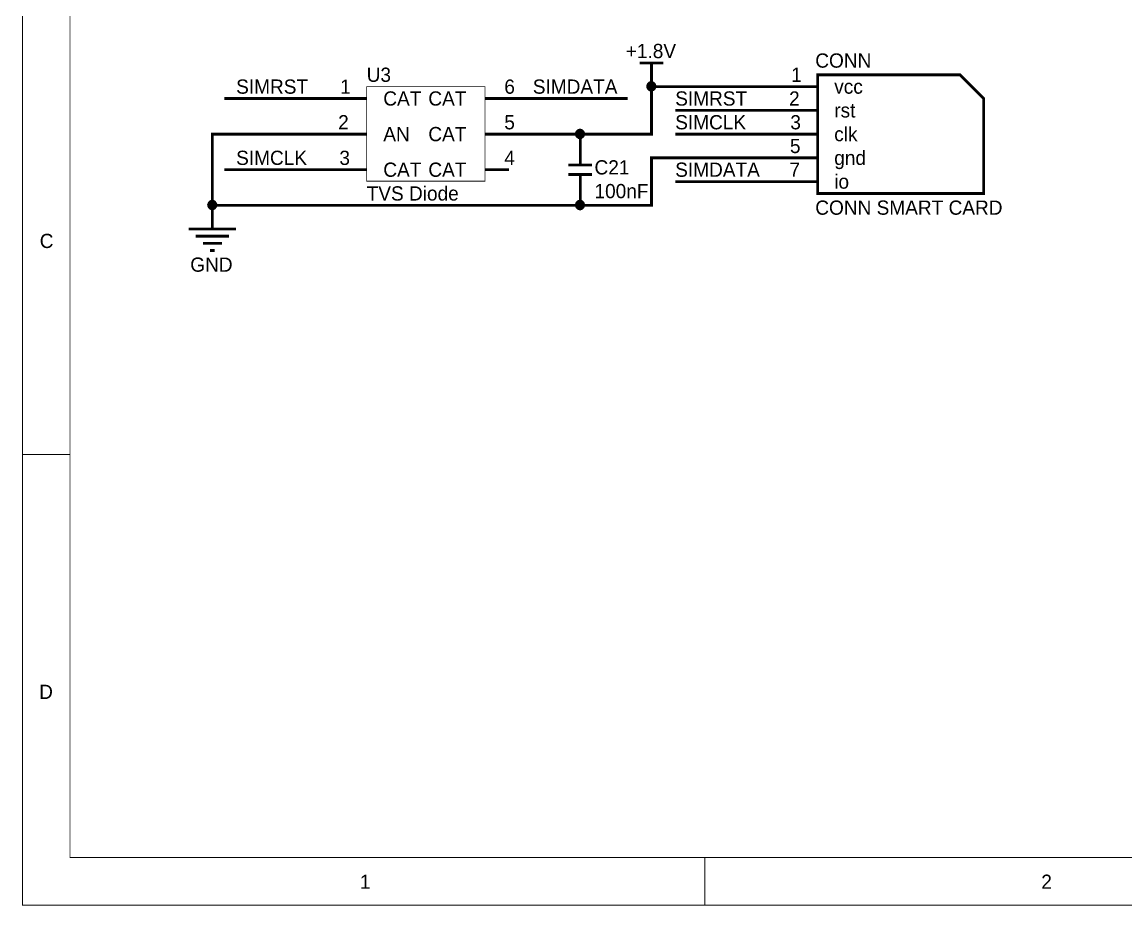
# Model space of a CAD drawing. Extents: x 0 to 292, y 0 to 193.
# Drawn here: x 0 to 118.1, y 0 to 94.5 of the extents above; entities that cross this region are included whole.
import ezdxf

# ---------------------------------------------------------------- set-up
doc = ezdxf.new("R2010")
doc.units = 0
doc.layers.add('SHEET', color=255, linetype='CONTINUOUS')

msp = doc.modelspace()

# ---------------------------------------------------------------- linework, layer by layer
at = {"layer": 'SHEET'}
for points, const_width in [([(0, 193.04), (292.06, 193.04), (292.06, 0.04), (0, 0.04), (0, 193.04)], 0.0991), ([(5.08, 187.96), (286.98, 187.96), (286.98, 5.12), (5.08, 5.12), (5.08, 187.96)], 0.0991), ([(66.04, 90.17), (68.58, 90.17)], 0.3), ([(67.31, 87.63), (67.31, 90.17)], 0.3), ([(36.83, 87.63), (49.49, 87.63), (49.49, 77.51), (36.83, 77.51), (36.83, 87.63)], 0.0991), ([(82.55, 87.63), (67.31, 87.63), (67.31, 82.55), (59.69, 82.55), (52.07, 82.55)], 0.3), ([(85.09, 87.63), (82.55, 87.63)], 0.3), ([(34.29, 86.36), (21.59, 86.36)], 0.3), ([(36.83, 86.36), (34.29, 86.36)], 0.3), ([(49.53, 86.36), (52.07, 86.36)], 0.3), ([(64.77, 86.36), (52.07, 86.36)], 0.3), ([(82.55, 85.09), (69.85, 85.09)], 0.3), ([(85.09, 85.09), (82.55, 85.09)], 0.3), ([(82.55, 80.01), (67.31, 80.01), (67.31, 74.93), (59.69, 74.93), (20.32, 74.93), (20.32, 82.55), (34.29, 82.55)], 0.3), ([(36.83, 82.55), (34.29, 82.55)], 0.3), ([(49.53, 82.55), (52.07, 82.55)], 0.3), ([(59.69, 80.01), (59.69, 82.55)], 0.3), ([(82.55, 82.55), (69.85, 82.55)], 0.3), ([(85.09, 82.55), (82.55, 82.55)], 0.3), ([(58.42, 79.25), (60.96, 79.25)], 0.3), ([(59.69, 80.01), (59.69, 79.25)], 0.3), ([(85.09, 80.01), (82.55, 80.01)], 0.3), ([(34.29, 78.74), (21.59, 78.74)], 0.3), ([(36.83, 78.74), (34.29, 78.74)], 0.3), ([(49.53, 78.74), (52.07, 78.74)], 0.3), ([(59.69, 78.23), (58.42, 78.23)], 0.3), ([(59.69, 77.47), (59.69, 78.23)], 0.3), ([(59.69, 78.23), (60.96, 78.23)], 0.3), ([(59.69, 77.47), (59.69, 74.93)], 0.3), ([(82.55, 77.47), (69.85, 77.47)], 0.3), ([(85.09, 77.47), (82.55, 77.47)], 0.3), ([(20.32, 74.93), (20.32, 72.39)], 0.3), ([(17.78, 72.39), (22.86, 72.39)], 0.3), ([(18.54, 71.63), (22.1, 71.63)], 0.3), ([(19.3, 70.87), (21.34, 70.87)], 0.3), ([(20.07, 70.1), (20.57, 70.1)], 0.3), ([(5.08, 48.26), (0, 48.26)], 0.0991), ([(73.02, 5.08), (73.02, 0)], 0.0991)]:
    msp.add_lwpolyline(points, dxfattribs=dict(at, const_width=const_width))
at = {"layer": 'SHEET', "const_width": 0.3}
for points in [[(102.87, 86.36), (102.87, 76.2), (85.09, 76.2), (85.09, 88.9), (100.33, 88.9), (102.87, 86.36)], [(85.09, 76.2), (85.09, 88.9), (100.33, 88.9), (102.87, 86.36), (102.87, 76.2), (85.09, 76.2)]]:
    msp.add_lwpolyline(points, close=True, dxfattribs=at)
at = {"layer": 'SHEET', "const_width": 0.508}
for points in [[(67.06, 87.63, 1), (67.56, 87.63, 1)], [(59.44, 82.55, 1), (59.94, 82.55, 1)], [(20.07, 74.93, 1), (20.57, 74.93, 1)], [(59.44, 74.93, 1), (59.94, 74.93, 1)]]:
    msp.add_lwpolyline(points, format="xyb", close=True, dxfattribs=at)
at = {"layer": 'SHEET'}
for points in [[(67.29, 88.14), (67.19, 88.13), (67.1, 88.1), (67.02, 88.06), (66.95, 88), (66.88, 87.92), (66.84, 87.84), (66.81, 87.75), (66.8, 87.65), (66.81, 87.56), (66.84, 87.46), (66.88, 87.38), (66.95, 87.31), (67.02, 87.25), (67.1, 87.2), (67.19, 87.17), (67.29, 87.16), (67.38, 87.17), (67.47, 87.2), (67.56, 87.25), (67.63, 87.31), (67.69, 87.38), (67.74, 87.46), (67.77, 87.56), (67.77, 87.65), (67.77, 87.75), (67.74, 87.84), (67.69, 87.92), (67.63, 88), (67.56, 88.06), (67.47, 88.1), (67.38, 88.13)], [(67.29, 88.14), (67.19, 88.13), (67.1, 88.1), (67.02, 88.06), (66.95, 88), (66.88, 87.92), (66.84, 87.84), (66.81, 87.75), (66.8, 87.65), (66.81, 87.56), (66.84, 87.46), (66.88, 87.38), (66.95, 87.31), (67.02, 87.25), (67.1, 87.2), (67.19, 87.17), (67.29, 87.16), (67.38, 87.17), (67.47, 87.2), (67.56, 87.25), (67.63, 87.31), (67.69, 87.38), (67.74, 87.46), (67.77, 87.56), (67.77, 87.65), (67.77, 87.75), (67.74, 87.84), (67.69, 87.92), (67.63, 88), (67.56, 88.06), (67.47, 88.1), (67.38, 88.13)], [(67.29, 88.14), (67.19, 88.13), (67.1, 88.1), (67.02, 88.06), (66.95, 88), (66.88, 87.92), (66.84, 87.84), (66.81, 87.75), (66.8, 87.65), (66.81, 87.56), (66.84, 87.46), (66.88, 87.38), (66.95, 87.31), (67.02, 87.25), (67.1, 87.2), (67.19, 87.17), (67.29, 87.16), (67.38, 87.17), (67.47, 87.2), (67.56, 87.25), (67.63, 87.31), (67.69, 87.38), (67.74, 87.46), (67.77, 87.56), (67.77, 87.65), (67.77, 87.75), (67.74, 87.84), (67.69, 87.92), (67.63, 88), (67.56, 88.06), (67.47, 88.1), (67.38, 88.13)], [(67.29, 88.14), (67.19, 88.13), (67.1, 88.1), (67.02, 88.06), (66.95, 88), (66.88, 87.92), (66.84, 87.84), (66.81, 87.75), (66.8, 87.65), (66.81, 87.56), (66.84, 87.46), (66.88, 87.38), (66.95, 87.31), (67.02, 87.25), (67.1, 87.2), (67.19, 87.17), (67.29, 87.16), (67.38, 87.17), (67.47, 87.2), (67.56, 87.25), (67.63, 87.31), (67.69, 87.38), (67.74, 87.46), (67.77, 87.56), (67.77, 87.65), (67.77, 87.75), (67.74, 87.84), (67.69, 87.92), (67.63, 88), (67.56, 88.06), (67.47, 88.1), (67.38, 88.13)], [(60.16, 82.57), (60.15, 82.67), (60.12, 82.76), (60.07, 82.84), (60.01, 82.91), (59.94, 82.97), (59.86, 83.02), (59.76, 83.05), (59.67, 83.06), (59.57, 83.05), (59.48, 83.02), (59.4, 82.97), (59.33, 82.91), (59.26, 82.84), (59.22, 82.76), (59.19, 82.67), (59.18, 82.57), (59.19, 82.48), (59.22, 82.38), (59.26, 82.3), (59.33, 82.23), (59.4, 82.17), (59.48, 82.12), (59.57, 82.09), (59.67, 82.08), (59.76, 82.09), (59.86, 82.12), (59.94, 82.17), (60.01, 82.23), (60.07, 82.3), (60.12, 82.38), (60.15, 82.48)], [(60.16, 82.57), (60.15, 82.67), (60.12, 82.76), (60.07, 82.84), (60.01, 82.91), (59.94, 82.97), (59.86, 83.02), (59.76, 83.05), (59.67, 83.06), (59.57, 83.05), (59.48, 83.02), (59.4, 82.97), (59.33, 82.91), (59.26, 82.84), (59.22, 82.76), (59.19, 82.67), (59.18, 82.57), (59.19, 82.48), (59.22, 82.38), (59.26, 82.3), (59.33, 82.23), (59.4, 82.17), (59.48, 82.12), (59.57, 82.09), (59.67, 82.08), (59.76, 82.09), (59.86, 82.12), (59.94, 82.17), (60.01, 82.23), (60.07, 82.3), (60.12, 82.38), (60.15, 82.48)], [(60.16, 82.57), (60.15, 82.67), (60.12, 82.76), (60.07, 82.84), (60.01, 82.91), (59.94, 82.97), (59.86, 83.02), (59.76, 83.05), (59.67, 83.06), (59.57, 83.05), (59.48, 83.02), (59.4, 82.97), (59.33, 82.91), (59.26, 82.84), (59.22, 82.76), (59.19, 82.67), (59.18, 82.57), (59.19, 82.48), (59.22, 82.38), (59.26, 82.3), (59.33, 82.23), (59.4, 82.17), (59.48, 82.12), (59.57, 82.09), (59.67, 82.08), (59.76, 82.09), (59.86, 82.12), (59.94, 82.17), (60.01, 82.23), (60.07, 82.3), (60.12, 82.38), (60.15, 82.48)], [(60.16, 82.57), (60.15, 82.67), (60.12, 82.76), (60.07, 82.84), (60.01, 82.91), (59.94, 82.97), (59.86, 83.02), (59.76, 83.05), (59.67, 83.06), (59.57, 83.05), (59.48, 83.02), (59.4, 82.97), (59.33, 82.91), (59.26, 82.84), (59.22, 82.76), (59.19, 82.67), (59.18, 82.57), (59.19, 82.48), (59.22, 82.38), (59.26, 82.3), (59.33, 82.23), (59.4, 82.17), (59.48, 82.12), (59.57, 82.09), (59.67, 82.08), (59.76, 82.09), (59.86, 82.12), (59.94, 82.17), (60.01, 82.23), (60.07, 82.3), (60.12, 82.38), (60.15, 82.48)], [(60.16, 82.57), (60.15, 82.67), (60.12, 82.76), (60.07, 82.84), (60.01, 82.91), (59.94, 82.97), (59.86, 83.02), (59.76, 83.05), (59.67, 83.06), (59.57, 83.05), (59.48, 83.02), (59.4, 82.97), (59.33, 82.91), (59.26, 82.84), (59.22, 82.76), (59.19, 82.67), (59.18, 82.57), (59.19, 82.48), (59.22, 82.38), (59.26, 82.3), (59.33, 82.23), (59.4, 82.17), (59.48, 82.12), (59.57, 82.09), (59.67, 82.08), (59.76, 82.09), (59.86, 82.12), (59.94, 82.17), (60.01, 82.23), (60.07, 82.3), (60.12, 82.38), (60.15, 82.48)], [(20.3, 75.44), (20.2, 75.43), (20.11, 75.4), (20.03, 75.36), (19.96, 75.3), (19.9, 75.22), (19.85, 75.14), (19.82, 75.05), (19.81, 74.95), (19.82, 74.86), (19.85, 74.76), (19.9, 74.68), (19.96, 74.61), (20.03, 74.55), (20.11, 74.5), (20.2, 74.47), (20.3, 74.46), (20.39, 74.47), (20.48, 74.5), (20.57, 74.55), (20.64, 74.61), (20.7, 74.68), (20.75, 74.76), (20.78, 74.86), (20.78, 74.95), (20.78, 75.05), (20.75, 75.14), (20.7, 75.22), (20.64, 75.3), (20.57, 75.36), (20.48, 75.4), (20.39, 75.43)], [(20.3, 75.44), (20.2, 75.43), (20.11, 75.4), (20.03, 75.36), (19.96, 75.3), (19.9, 75.22), (19.85, 75.14), (19.82, 75.05), (19.81, 74.95), (19.82, 74.86), (19.85, 74.76), (19.9, 74.68), (19.96, 74.61), (20.03, 74.55), (20.11, 74.5), (20.2, 74.47), (20.3, 74.46), (20.39, 74.47), (20.48, 74.5), (20.57, 74.55), (20.64, 74.61), (20.7, 74.68), (20.75, 74.76), (20.78, 74.86), (20.78, 74.95), (20.78, 75.05), (20.75, 75.14), (20.7, 75.22), (20.64, 75.3), (20.57, 75.36), (20.48, 75.4), (20.39, 75.43)], [(20.3, 75.44), (20.2, 75.43), (20.11, 75.4), (20.03, 75.36), (19.96, 75.3), (19.9, 75.22), (19.85, 75.14), (19.82, 75.05), (19.81, 74.95), (19.82, 74.86), (19.85, 74.76), (19.9, 74.68), (19.96, 74.61), (20.03, 74.55), (20.11, 74.5), (20.2, 74.47), (20.3, 74.46), (20.39, 74.47), (20.48, 74.5), (20.57, 74.55), (20.64, 74.61), (20.7, 74.68), (20.75, 74.76), (20.78, 74.86), (20.78, 74.95), (20.78, 75.05), (20.75, 75.14), (20.7, 75.22), (20.64, 75.3), (20.57, 75.36), (20.48, 75.4), (20.39, 75.43)], [(20.3, 75.44), (20.2, 75.43), (20.11, 75.4), (20.03, 75.36), (19.96, 75.3), (19.9, 75.22), (19.85, 75.14), (19.82, 75.05), (19.81, 74.95), (19.82, 74.86), (19.85, 74.76), (19.9, 74.68), (19.96, 74.61), (20.03, 74.55), (20.11, 74.5), (20.2, 74.47), (20.3, 74.46), (20.39, 74.47), (20.48, 74.5), (20.57, 74.55), (20.64, 74.61), (20.7, 74.68), (20.75, 74.76), (20.78, 74.86), (20.78, 74.95), (20.78, 75.05), (20.75, 75.14), (20.7, 75.22), (20.64, 75.3), (20.57, 75.36), (20.48, 75.4), (20.39, 75.43)], [(59.67, 75.44), (59.57, 75.43), (59.48, 75.4), (59.4, 75.36), (59.33, 75.3), (59.26, 75.22), (59.22, 75.14), (59.19, 75.05), (59.18, 74.95), (59.19, 74.86), (59.22, 74.76), (59.26, 74.68), (59.33, 74.61), (59.4, 74.55), (59.48, 74.5), (59.57, 74.47), (59.67, 74.46), (59.76, 74.47), (59.86, 74.5), (59.94, 74.55), (60.01, 74.61), (60.07, 74.68), (60.12, 74.76), (60.15, 74.86), (60.16, 74.95), (60.15, 75.05), (60.12, 75.14), (60.07, 75.22), (60.01, 75.3), (59.94, 75.36), (59.86, 75.4), (59.76, 75.43)], [(59.67, 75.44), (59.57, 75.43), (59.48, 75.4), (59.4, 75.36), (59.33, 75.3), (59.26, 75.22), (59.22, 75.14), (59.19, 75.05), (59.18, 74.95), (59.19, 74.86), (59.22, 74.76), (59.26, 74.68), (59.33, 74.61), (59.4, 74.55), (59.48, 74.5), (59.57, 74.47), (59.67, 74.46), (59.76, 74.47), (59.86, 74.5), (59.94, 74.55), (60.01, 74.61), (60.07, 74.68), (60.12, 74.76), (60.15, 74.86), (60.16, 74.95), (60.15, 75.05), (60.12, 75.14), (60.07, 75.22), (60.01, 75.3), (59.94, 75.36), (59.86, 75.4), (59.76, 75.43)], [(59.67, 75.44), (59.57, 75.43), (59.48, 75.4), (59.4, 75.36), (59.33, 75.3), (59.26, 75.22), (59.22, 75.14), (59.19, 75.05), (59.18, 74.95), (59.19, 74.86), (59.22, 74.76), (59.26, 74.68), (59.33, 74.61), (59.4, 74.55), (59.48, 74.5), (59.57, 74.47), (59.67, 74.46), (59.76, 74.47), (59.86, 74.5), (59.94, 74.55), (60.01, 74.61), (60.07, 74.68), (60.12, 74.76), (60.15, 74.86), (60.16, 74.95), (60.15, 75.05), (60.12, 75.14), (60.07, 75.22), (60.01, 75.3), (59.94, 75.36), (59.86, 75.4), (59.76, 75.43)], [(59.67, 75.44), (59.57, 75.43), (59.48, 75.4), (59.4, 75.36), (59.33, 75.3), (59.26, 75.22), (59.22, 75.14), (59.19, 75.05), (59.18, 74.95), (59.19, 74.86), (59.22, 74.76), (59.26, 74.68), (59.33, 74.61), (59.4, 74.55), (59.48, 74.5), (59.57, 74.47), (59.67, 74.46), (59.76, 74.47), (59.86, 74.5), (59.94, 74.55), (60.01, 74.61), (60.07, 74.68), (60.12, 74.76), (60.15, 74.86), (60.16, 74.95), (60.15, 75.05), (60.12, 75.14), (60.07, 75.22), (60.01, 75.3), (59.94, 75.36), (59.86, 75.4), (59.76, 75.43)], [(59.67, 75.44), (59.57, 75.43), (59.48, 75.4), (59.4, 75.36), (59.33, 75.3), (59.26, 75.22), (59.22, 75.14), (59.19, 75.05), (59.18, 74.95), (59.19, 74.86), (59.22, 74.76), (59.26, 74.68), (59.33, 74.61), (59.4, 74.55), (59.48, 74.5), (59.57, 74.47), (59.67, 74.46), (59.76, 74.47), (59.86, 74.5), (59.94, 74.55), (60.01, 74.61), (60.07, 74.68), (60.12, 74.76), (60.15, 74.86), (60.16, 74.95), (60.15, 75.05), (60.12, 75.14), (60.07, 75.22), (60.01, 75.3), (59.94, 75.36), (59.86, 75.4), (59.76, 75.43)]]:
    msp.add_lwpolyline(points, close=True, dxfattribs=at)

# ---------------------------------------------------------------- texts
for s, height, p in [('+1.8V', 1.524, (64.56, 90.68)), ('CONN', 1.524, (84.84, 89.66)), ('U3', 1.524, (36.83, 88.14)), ('1', 1.52, (82.25, 88.14)), ('SIMRST', 1.524, (22.86, 86.87)), ('1', 1.52, (33.99, 86.87)), ('6', 1.52, (51.56, 86.87)), ('SIMDATA', 1.524, (54.61, 86.87)), ('vcc', 1.524, (86.87, 86.87)), ('CAT', 1.524, (38.61, 85.6)), ('CAT', 1.524, (43.43, 85.6)), ('SIMRST', 1.524, (69.85, 85.6)), ('2', 1.52, (82.04, 85.6)), ('rst', 1.524, (86.87, 84.33)), ('2', 1.52, (33.78, 83.06)), ('5', 1.52, (51.56, 83.06)), ('SIMCLK', 1.524, (69.85, 83.06)), ('3', 1.52, (82.17, 83.06)), ('AN', 1.524, (38.61, 81.79)), ('CAT', 1.524, (43.43, 81.79)), ('clk', 1.524, (86.87, 81.79)), ('5', 1.52, (82.13, 80.52)), ('SIMCLK', 1.524, (22.86, 79.25)), ('3', 1.52, (33.91, 79.25)), ('4', 1.52, (51.56, 79.25)), ('gnd', 1.524, (86.87, 79.25)), ('CAT', 1.524, (38.61, 77.98)), ('CAT', 1.524, (43.43, 77.98)), ('C21', 1.524, (61.21, 78.23)), ('SIMDATA', 1.524, (69.85, 77.98)), ('7', 1.52, (82.08, 77.98)), ('io', 1.524, (86.87, 76.71)), ('TVS Diode', 1.524, (36.83, 75.44)), ('100nF', 1.524, (61.21, 75.69)), ('CONN SMART CARD', 1.524, (84.84, 73.92)), ('C', 1.52, (1.84, 70.36)), ('GND', 1.524, (17.95, 67.82)), ('D', 1.52, (1.78, 22.1)), ('1', 1.52, (36.11, 1.78)), ('2', 1.52, (109.03, 1.78))]:
    msp.add_text(s, height=height, dxfattribs=at).set_placement(p)

doc.saveas('drawing.dxf')
